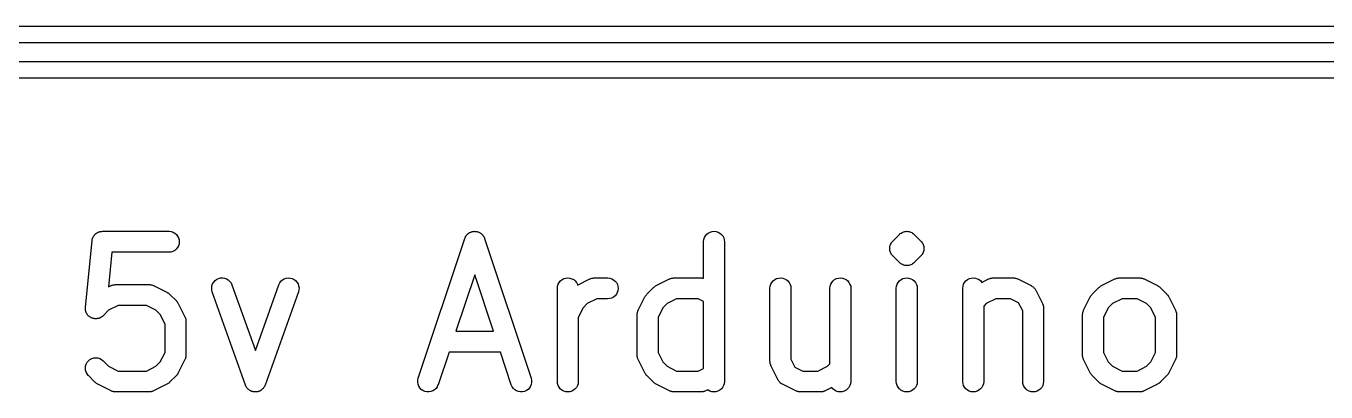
# Model space of a CAD drawing. Extents: x 42 to 158, y -102 to -39.
# Drawn here: x 113.52 to 122.83, y -80.54 to -77.92 of the extents above; entities that cross this region are included whole.
import ezdxf

# ---------------------------------------------------------------- set-up
doc = ezdxf.new("R2010")
doc.units = 0
doc.header["$MEASUREMENT"] = 0
doc.layers.add('BLACK', color=7, linetype='CONTINUOUS')

msp = doc.modelspace()

# ---------------------------------------------------------------- linework, layer by layer
at = {"layer": 'BLACK', "linetype": 'CONTINUOUS'}
for p, q in [((74.228, -77.918), (139.132, -77.918)), ((139.189, -78.038), (74.1709, -78.038)), ((97.0309, -78.172), (139.443, -78.172)), ((139.386, -78.292), (97.088, -78.292)), ((114.003, -79.4298), (114.005, -79.4261)), ((114.005, -79.4261), (114.007, -79.4234)), ((114.007, -79.4234), (114.008, -79.4204)), ((114.008, -79.4204), (114.011, -79.4174)), ((114.011, -79.4174), (114.013, -79.4141)), ((114.013, -79.4141), (114.015, -79.4117)), ((114.015, -79.4117), (114.017, -79.4092)), ((114.017, -79.4092), (114.021, -79.4066)), ((114.021, -79.4066), (114.023, -79.4038)), ((114.023, -79.4038), (114.026, -79.402)), ((114.026, -79.402), (114.029, -79.3999)), ((114.029, -79.3999), (114.032, -79.398)), ((114.032, -79.398), (114.036, -79.3958)), ((114.036, -79.3958), (114.039, -79.3946)), ((114.039, -79.3946), (114.042, -79.393)), ((114.042, -79.393), (114.046, -79.3919)), ((114.046, -79.3919), (114.049, -79.3904)), ((114.049, -79.3904), (114.053, -79.3898)), ((114.053, -79.3898), (114.056, -79.3888)), ((114.056, -79.3888), (114.06, -79.3884)), ((114.06, -79.3884), (114.064, -79.3877)), ((114.064, -79.3877), (114.067, -79.3877)), ((114.067, -79.3877), (114.07, -79.3874)), ((114.07, -79.3874), (114.546, -79.3874)), ((114.546, -79.3874), (114.548, -79.3874)), ((114.548, -79.3874), (114.562, -79.389)), ((114.562, -79.389), (114.576, -79.3934)), ((114.576, -79.3934), (114.589, -79.4005)), ((114.589, -79.4005), (114.6, -79.4099)), ((114.6, -79.4099), (114.609, -79.4213)), ((114.609, -79.4213), (114.616, -79.4343)), ((116.668, -79.433), (116.67, -79.4281)), ((116.67, -79.4281), (116.671, -79.4263)), ((116.671, -79.4263), (116.672, -79.4244)), ((116.672, -79.4244), (116.675, -79.4202)), ((116.675, -79.4202), (116.678, -79.4158)), ((116.678, -79.4158), (116.68, -79.4143)), ((116.68, -79.4143), (116.681, -79.4126)), ((116.681, -79.4126), (116.685, -79.409)), ((116.685, -79.409), (116.688, -79.4053)), ((116.688, -79.4053), (116.69, -79.4041)), ((116.69, -79.4041), (116.692, -79.4026)), ((116.692, -79.4026), (116.696, -79.3999)), ((116.696, -79.3999), (116.7, -79.3969)), ((116.7, -79.3969), (116.702, -79.3961)), ((116.702, -79.3961), (116.704, -79.395)), ((116.704, -79.395), (116.709, -79.3931)), ((116.709, -79.3931), (116.714, -79.3911)), ((116.714, -79.3911), (116.716, -79.3906)), ((116.716, -79.3906), (116.718, -79.3899)), ((116.718, -79.3899), (116.723, -79.389)), ((116.723, -79.389), (116.728, -79.3879)), ((116.728, -79.3879), (116.73, -79.3879)), ((116.73, -79.3879), (116.732, -79.3875)), ((116.732, -79.3875), (116.737, -79.3877)), ((116.737, -79.3877), (116.743, -79.3876)), ((116.743, -79.3876), (116.745, -79.388)), ((116.745, -79.388), (116.747, -79.388)), ((116.747, -79.388), (116.752, -79.3892)), ((116.752, -79.3892), (116.757, -79.3901)), ((116.757, -79.3901), (116.759, -79.3909)), ((116.759, -79.3909), (116.761, -79.3914)), ((116.761, -79.3914), (116.766, -79.3935)), ((116.766, -79.3935), (116.771, -79.3954)), ((116.771, -79.3954), (116.773, -79.3966)), ((116.773, -79.3966), (116.774, -79.3975)), ((116.774, -79.3975), (116.779, -79.4005)), ((116.779, -79.4005), (116.783, -79.4033)), ((116.783, -79.4033), (116.785, -79.4047)), ((116.785, -79.4047), (116.786, -79.406)), ((116.786, -79.406), (116.79, -79.4098)), ((116.79, -79.4098), (116.794, -79.4133)), ((116.794, -79.4133), (116.795, -79.4151)), ((116.795, -79.4151), (116.796, -79.4167)), ((116.796, -79.4167), (116.799, -79.421)), ((116.799, -79.421), (116.802, -79.4253)), ((116.802, -79.4253), (116.803, -79.4273)), ((116.803, -79.4273), (116.804, -79.4291)), ((118.382, -79.4328), (118.389, -79.42)), ((118.389, -79.42), (118.399, -79.4088)), ((118.399, -79.4088), (118.41, -79.3996)), ((118.41, -79.3996), (118.423, -79.3928)), ((118.423, -79.3928), (118.437, -79.3887)), ((118.437, -79.3887), (118.452, -79.3874)), ((118.452, -79.3874), (118.466, -79.3889)), ((118.466, -79.3889), (118.48, -79.3932)), ((118.48, -79.3932), (118.493, -79.4002)), ((118.493, -79.4002), (118.504, -79.4095)), ((118.504, -79.4095), (118.514, -79.4209)), ((118.514, -79.4209), (118.521, -79.4338)), ((119.732, -79.457), (119.779, -79.4093)), ((119.779, -79.4093), (119.78, -79.409)), ((119.78, -79.4086), (119.785, -79.4042)), ((119.78, -79.4088), (119.78, -79.4086)), ((119.78, -79.409), (119.78, -79.4088)), ((119.78, -79.4088), (119.78, -79.4088)), ((119.78, -79.4088), (119.78, -79.4088)), ((119.78, -79.409), (119.78, -79.409)), ((119.78, -79.409), (119.78, -79.409)), ((119.785, -79.4042), (119.791, -79.3998)), ((119.791, -79.3995), (119.798, -79.3963)), ((119.791, -79.3996), (119.791, -79.3995)), ((119.791, -79.3997), (119.791, -79.3996)), ((119.791, -79.3996), (119.791, -79.3996)), ((119.791, -79.3998), (119.791, -79.3997)), ((119.798, -79.3963), (119.804, -79.3929)), ((119.804, -79.3927), (119.811, -79.3908)), ((119.804, -79.3928), (119.804, -79.3927)), ((119.804, -79.3929), (119.804, -79.3928)), ((119.804, -79.3928), (119.804, -79.3928)), ((119.804, -79.3929), (119.804, -79.3929)), ((119.811, -79.3908), (119.818, -79.3888)), ((119.818, -79.3887), (119.825, -79.388)), ((119.818, -79.3888), (119.818, -79.3887)), ((119.818, -79.3887), (119.818, -79.3887)), ((119.818, -79.3887), (119.818, -79.3887)), ((119.818, -79.3887), (119.818, -79.3887)), ((119.825, -79.388), (119.832, -79.3874)), ((119.832, -79.3874), (119.833, -79.3874)), ((119.833, -79.3874), (119.833, -79.3874)), ((119.833, -79.3874), (119.833, -79.3874)), ((119.833, -79.3874), (119.833, -79.3874)), ((119.833, -79.3874), (119.84, -79.3881)), ((119.84, -79.3881), (119.847, -79.3889)), ((119.847, -79.3889), (119.847, -79.3889)), ((119.847, -79.3889), (119.847, -79.3889)), ((119.847, -79.3889), (119.847, -79.389)), ((119.847, -79.389), (119.848, -79.389)), ((119.848, -79.389), (119.854, -79.3911)), ((119.854, -79.3911), (119.861, -79.3931)), ((119.861, -79.3931), (119.861, -79.3932)), ((119.861, -79.3932), (119.861, -79.3932)), ((119.861, -79.3932), (119.861, -79.3933)), ((119.861, -79.3933), (119.861, -79.3933)), ((119.861, -79.3933), (119.868, -79.3967)), ((119.868, -79.3967), (119.874, -79.4001)), ((119.874, -79.4001), (119.874, -79.4001)), ((119.874, -79.4001), (119.874, -79.4002)), ((119.874, -79.4002), (119.874, -79.4003)), ((119.874, -79.4003), (119.874, -79.4003)), ((119.874, -79.4003), (119.88, -79.4049)), ((119.88, -79.4049), (119.885, -79.4093)), ((119.885, -79.4093), (119.933, -79.457)), ((113.948, -79.9311), (113.996, -79.4549)), ((113.996, -79.4506), (113.997, -79.4473)), ((113.996, -79.4539), (113.996, -79.4506)), ((113.996, -79.4549), (113.996, -79.4539)), ((113.997, -79.4473), (113.998, -79.4435)), ((113.998, -79.4435), (113.999, -79.4396)), ((113.999, -79.4396), (114, -79.4365)), ((114, -79.4365), (114.001, -79.4333)), ((114.001, -79.4333), (114.003, -79.4298)), ((114.599, -79.5156), (114.588, -79.5248)), ((114.609, -79.5043), (114.599, -79.5156)), ((114.616, -79.4914), (114.609, -79.5043)), ((114.616, -79.4343), (114.62, -79.4483)), ((114.62, -79.4775), (114.616, -79.4914)), ((114.62, -79.4483), (114.621, -79.4629)), ((114.621, -79.4629), (114.62, -79.4775)), ((116.332, -80.4387), (116.666, -79.4387)), ((116.666, -79.4377), (116.668, -79.433)), ((116.666, -79.4387), (116.666, -79.4377)), ((116.804, -79.4291), (116.806, -79.4339)), ((116.806, -79.4339), (116.808, -79.4387)), ((116.808, -79.4387), (117.141, -80.4387)), ((118.376, -79.4613), (118.378, -79.4468)), ((118.376, -79.4624), (118.376, -79.4613)), ((118.376, -79.7235), (118.376, -79.4624)), ((118.378, -79.4468), (118.382, -79.4328)), ((118.521, -79.4338), (118.525, -79.4478)), ((118.525, -79.4478), (118.526, -79.4624)), ((118.526, -79.4624), (118.526, -80.4624)), ((119.71, -79.5022), (119.711, -79.4952)), ((119.71, -79.5092), (119.71, -79.5022)), ((119.71, -79.5095), (119.71, -79.5092)), ((119.71, -79.5097), (119.71, -79.5095)), ((119.71, -79.5167), (119.71, -79.5097)), ((119.711, -79.5238), (119.71, -79.5167)), ((119.711, -79.4947), (119.713, -79.4879)), ((119.711, -79.4949), (119.711, -79.4947)), ((119.711, -79.4952), (119.711, -79.4949)), ((119.713, -79.4879), (119.715, -79.4812)), ((119.715, -79.4809), (119.716, -79.4807)), ((119.715, -79.4812), (119.715, -79.4809)), ((119.716, -79.4807), (119.719, -79.4745)), ((119.719, -79.4745), (119.722, -79.4683)), ((119.722, -79.4681), (119.723, -79.4678)), ((119.722, -79.4683), (119.722, -79.4681)), ((119.723, -79.4678), (119.727, -79.4624)), ((119.727, -79.4624), (119.732, -79.457)), ((119.933, -79.457), (119.933, -79.4573)), ((119.933, -79.4573), (119.933, -79.4573)), ((119.933, -79.4573), (119.933, -79.4573)), ((119.933, -79.4573), (119.934, -79.4577)), ((119.934, -79.4577), (119.938, -79.4633)), ((119.938, -79.4633), (119.942, -79.4687)), ((119.942, -79.4687), (119.943, -79.4689)), ((119.943, -79.4689), (119.943, -79.4692)), ((119.943, -79.4692), (119.946, -79.4755)), ((119.946, -79.4755), (119.949, -79.4817)), ((119.949, -79.4817), (119.949, -79.4819)), ((119.949, -79.4819), (119.949, -79.4821)), ((119.949, -79.4821), (119.951, -79.489)), ((119.951, -79.489), (119.953, -79.4957)), ((119.953, -79.4957), (119.953, -79.4959)), ((119.953, -79.4959), (119.954, -79.4962)), ((119.954, -79.5177), (119.953, -79.5248)), ((119.954, -79.4962), (119.954, -79.5032)), ((119.954, -79.5032), (119.955, -79.5103)), ((119.955, -79.5108), (119.954, -79.5177)), ((119.955, -79.5103), (119.955, -79.5105)), ((119.955, -79.5105), (119.955, -79.5108)), ((114.138, -79.5374), (114.113, -79.7856)), ((114.546, -79.5374), (114.138, -79.5374)), ((114.561, -79.536), (114.546, -79.5374)), ((114.575, -79.5317), (114.561, -79.536)), ((114.588, -79.5248), (114.575, -79.5317)), ((119.711, -79.5241), (119.711, -79.5238)), ((119.711, -79.5243), (119.711, -79.5241)), ((119.713, -79.531), (119.711, -79.5243)), ((119.715, -79.5379), (119.713, -79.531)), ((119.715, -79.5381), (119.715, -79.5379)), ((119.715, -79.5383), (119.715, -79.5381)), ((119.718, -79.5446), (119.715, -79.5383)), ((119.722, -79.5508), (119.718, -79.5446)), ((119.722, -79.5511), (119.722, -79.5508)), ((119.722, -79.5513), (119.722, -79.5511)), ((119.726, -79.5568), (119.722, -79.5513)), ((119.731, -79.5623), (119.726, -79.5568)), ((119.731, -79.5626), (119.731, -79.5623)), ((119.731, -79.5627), (119.731, -79.5626)), ((119.732, -79.563), (119.731, -79.5627)), ((119.731, -79.5627), (119.731, -79.5627)), ((119.779, -79.6107), (119.732, -79.563)), ((119.785, -79.6151), (119.779, -79.6107)), ((119.79, -79.6197), (119.785, -79.6151)), ((119.884, -79.6114), (119.879, -79.6158)), ((119.885, -79.6112), (119.884, -79.6114)), ((119.933, -79.563), (119.885, -79.6107)), ((119.885, -79.6107), (119.885, -79.611)), ((119.885, -79.611), (119.885, -79.611)), ((119.885, -79.611), (119.885, -79.611)), ((119.885, -79.611), (119.885, -79.6112)), ((119.885, -79.6112), (119.885, -79.6112)), ((119.885, -79.6112), (119.885, -79.6112)), ((119.937, -79.5576), (119.933, -79.563)), ((119.942, -79.5522), (119.937, -79.5576)), ((119.945, -79.5455), (119.942, -79.5517)), ((119.942, -79.5517), (119.942, -79.5519)), ((119.942, -79.5519), (119.942, -79.5522)), ((119.949, -79.5393), (119.945, -79.5455)), ((119.951, -79.532), (119.949, -79.5388)), ((119.949, -79.5388), (119.949, -79.5391)), ((119.949, -79.5391), (119.949, -79.5393)), ((119.953, -79.5253), (119.951, -79.532)), ((119.953, -79.5248), (119.953, -79.5251)), ((119.953, -79.5251), (119.953, -79.5253)), ((116.737, -79.6996), (116.603, -80.1017)), ((116.871, -80.1017), (116.737, -79.6996)), ((119.79, -79.6198), (119.79, -79.6197)), ((119.79, -79.6197), (119.79, -79.6197)), ((119.79, -79.6199), (119.79, -79.6198)), ((119.797, -79.6232), (119.79, -79.6199)), ((119.79, -79.6199), (119.79, -79.6199)), ((119.803, -79.6267), (119.797, -79.6232)), ((119.803, -79.6268), (119.803, -79.6267)), ((119.803, -79.6267), (119.803, -79.6267)), ((119.803, -79.6269), (119.803, -79.6268)), ((119.803, -79.6268), (119.803, -79.6268)), ((119.81, -79.6289), (119.803, -79.6269)), ((119.817, -79.631), (119.81, -79.6289)), ((119.817, -79.6311), (119.817, -79.631)), ((119.817, -79.631), (119.817, -79.631)), ((119.824, -79.6319), (119.817, -79.6311)), ((119.817, -79.6311), (119.817, -79.6311)), ((119.817, -79.6311), (119.817, -79.6311)), ((119.831, -79.6326), (119.824, -79.6319)), ((119.832, -79.6326), (119.831, -79.6326)), ((119.839, -79.632), (119.832, -79.6326)), ((119.832, -79.6326), (119.832, -79.6326)), ((119.832, -79.6326), (119.832, -79.6326)), ((119.832, -79.6326), (119.832, -79.6326)), ((119.846, -79.6313), (119.839, -79.632)), ((119.847, -79.6312), (119.846, -79.6313)), ((119.846, -79.6313), (119.846, -79.6313)), ((119.846, -79.6313), (119.846, -79.6313)), ((119.846, -79.6313), (119.846, -79.6313)), ((119.853, -79.6293), (119.847, -79.6312)), ((119.86, -79.6273), (119.853, -79.6293)), ((119.861, -79.6271), (119.86, -79.6271)), ((119.86, -79.6271), (119.86, -79.6272)), ((119.86, -79.6272), (119.86, -79.6272)), ((119.86, -79.6272), (119.86, -79.6273)), ((119.867, -79.6238), (119.861, -79.6271)), ((119.873, -79.6205), (119.867, -79.6238)), ((119.879, -79.6158), (119.873, -79.6202)), ((119.873, -79.6202), (119.873, -79.6203)), ((119.873, -79.6203), (119.873, -79.6204)), ((119.873, -79.6204), (119.873, -79.6204)), ((119.873, -79.6204), (119.873, -79.6205)), ((114.113, -79.7856), (114.132, -79.7763)), ((114.132, -79.7763), (114.133, -79.7758)), ((114.133, -79.7758), (114.135, -79.775)), ((114.135, -79.775), (114.137, -79.774)), ((114.137, -79.774), (114.142, -79.7725)), ((114.142, -79.7725), (114.147, -79.7707)), ((114.147, -79.7707), (114.149, -79.7704)), ((114.149, -79.7704), (114.151, -79.7698)), ((114.151, -79.7698), (114.156, -79.7693)), ((114.156, -79.7693), (114.161, -79.7685)), ((114.161, -79.7685), (114.163, -79.7685)), ((114.163, -79.7685), (114.166, -79.7683)), ((114.166, -79.7683), (114.404, -79.7683)), ((114.404, -79.7683), (114.405, -79.7683)), ((114.405, -79.7683), (114.407, -79.7686)), ((114.407, -79.7686), (114.409, -79.7685)), ((114.409, -79.7685), (114.414, -79.7694)), ((114.414, -79.7694), (114.419, -79.77)), ((114.419, -79.77), (114.421, -79.7706)), ((114.421, -79.7706), (114.423, -79.771)), ((114.423, -79.771), (114.428, -79.7728)), ((114.428, -79.7728), (114.433, -79.7744)), ((114.433, -79.7744), (114.435, -79.7755)), ((114.435, -79.7755), (114.437, -79.7763)), ((114.437, -79.7763), (114.532, -79.8239)), ((114.853, -79.7911), (114.855, -79.7766)), ((114.853, -79.8057), (114.853, -79.7911)), ((114.855, -79.7766), (114.86, -79.7629)), ((114.86, -79.7629), (114.868, -79.7504)), ((114.868, -79.7504), (114.878, -79.7397)), ((114.878, -79.7397), (114.889, -79.7311)), ((114.889, -79.7311), (114.903, -79.7249)), ((114.903, -79.7249), (114.917, -79.7215)), ((114.917, -79.7215), (114.932, -79.7208)), ((114.932, -79.7208), (114.946, -79.7231)), ((114.946, -79.7231), (114.96, -79.728)), ((114.96, -79.728), (114.972, -79.7356)), ((114.972, -79.7356), (114.983, -79.7455)), ((114.983, -79.7455), (114.992, -79.7572)), ((114.992, -79.7572), (114.998, -79.7705)), ((114.998, -79.7705), (115.166, -80.2394)), ((115.166, -80.2394), (115.333, -79.7705)), ((115.333, -79.7695), (115.34, -79.7564)), ((115.333, -79.7705), (115.333, -79.7695)), ((115.34, -79.7564), (115.349, -79.7447)), ((115.349, -79.7447), (115.36, -79.735)), ((115.36, -79.735), (115.372, -79.7276)), ((115.372, -79.7276), (115.386, -79.7228)), ((115.386, -79.7228), (115.401, -79.7208)), ((115.401, -79.7208), (115.415, -79.7216)), ((115.415, -79.7216), (115.429, -79.7253)), ((115.429, -79.7253), (115.443, -79.7316)), ((115.443, -79.7316), (115.454, -79.7404)), ((115.454, -79.7404), (115.464, -79.7513)), ((115.464, -79.7513), (115.472, -79.7638)), ((115.472, -79.7638), (115.476, -79.7776)), ((115.476, -79.7776), (115.479, -79.7921)), ((115.479, -79.7921), (115.478, -79.8067)), ((117.329, -79.7947), (117.33, -79.7801)), ((117.329, -79.7957), (117.329, -79.7947)), ((117.329, -80.4624), (117.329, -79.7957)), ((117.33, -79.7801), (117.335, -79.7662)), ((117.335, -79.7662), (117.342, -79.7533)), ((117.342, -79.7533), (117.351, -79.7421)), ((117.351, -79.7421), (117.363, -79.733)), ((117.363, -79.733), (117.376, -79.7262)), ((117.376, -79.7262), (117.39, -79.722)), ((117.39, -79.722), (117.404, -79.7207)), ((117.404, -79.7207), (117.419, -79.7222)), ((117.419, -79.7222), (117.433, -79.7266)), ((117.433, -79.7266), (117.446, -79.7335)), ((117.446, -79.7335), (117.457, -79.7429)), ((117.457, -79.7429), (117.466, -79.7542)), ((117.466, -79.7542), (117.473, -79.7671)), ((117.473, -79.7671), (117.474, -79.7717)), ((117.474, -79.7717), (117.561, -79.7286)), ((117.561, -79.7282), (117.564, -79.7274)), ((117.561, -79.7286), (117.561, -79.7282)), ((117.564, -79.7274), (117.566, -79.7264)), ((117.566, -79.7264), (117.57, -79.7249)), ((117.57, -79.7249), (117.575, -79.7231)), ((117.575, -79.7231), (117.577, -79.7228)), ((117.577, -79.7228), (117.58, -79.7221)), ((117.58, -79.7221), (117.585, -79.7216)), ((117.585, -79.7216), (117.59, -79.7208)), ((117.59, -79.7208), (117.592, -79.7209)), ((117.592, -79.7209), (117.594, -79.7207)), ((117.594, -79.7207), (117.689, -79.7207)), ((117.689, -79.7207), (117.69, -79.7207)), ((117.69, -79.7207), (117.705, -79.7224)), ((117.705, -79.7224), (117.719, -79.7268)), ((117.719, -79.7268), (117.732, -79.7338)), ((117.732, -79.7338), (117.743, -79.7432)), ((117.743, -79.7432), (117.752, -79.7546)), ((117.752, -79.7546), (117.759, -79.7676)), ((117.759, -79.7676), (117.763, -79.7817)), ((117.763, -79.7817), (117.764, -79.7962)), ((117.764, -79.7962), (117.763, -79.8108)), ((117.97, -79.8379), (118.017, -79.7903)), ((118.017, -79.7903), (118.018, -79.7896)), ((118.018, -79.7896), (118.021, -79.7869)), ((118.021, -79.7869), (118.024, -79.784)), ((118.024, -79.784), (118.027, -79.7824)), ((118.027, -79.7824), (118.029, -79.7804)), ((118.029, -79.7804), (118.033, -79.7785)), ((118.033, -79.7785), (118.037, -79.7763)), ((118.037, -79.7763), (118.132, -79.7286)), ((118.132, -79.7286), (118.133, -79.7282)), ((118.133, -79.7282), (118.135, -79.7274)), ((118.135, -79.7274), (118.137, -79.7264)), ((118.137, -79.7264), (118.142, -79.7249)), ((118.142, -79.7249), (118.147, -79.7231)), ((118.147, -79.7231), (118.149, -79.7228)), ((118.149, -79.7228), (118.151, -79.7221)), ((118.151, -79.7221), (118.156, -79.7216)), ((118.156, -79.7216), (118.161, -79.7208)), ((118.161, -79.7208), (118.163, -79.7209)), ((118.163, -79.7209), (118.166, -79.7207)), ((118.166, -79.7207), (118.356, -79.7207)), ((118.356, -79.7207), (118.357, -79.7207)), ((118.357, -79.7207), (118.359, -79.721)), ((118.359, -79.721), (118.361, -79.7209)), ((118.361, -79.7209), (118.367, -79.7218)), ((118.367, -79.7218), (118.372, -79.7224)), ((118.372, -79.7224), (118.374, -79.723)), ((118.374, -79.723), (118.376, -79.7234)), ((118.376, -79.7234), (118.376, -79.7235)), ((118.852, -79.7947), (118.854, -79.7801)), ((118.852, -79.7957), (118.852, -79.7947)), ((118.852, -80.3195), (118.852, -79.7957)), ((118.854, -79.7801), (118.858, -79.7662)), ((118.858, -79.7662), (118.866, -79.7533)), ((118.866, -79.7533), (118.875, -79.7421)), ((118.875, -79.7421), (118.886, -79.733)), ((118.886, -79.733), (118.899, -79.7262)), ((118.899, -79.7262), (118.913, -79.722)), ((118.913, -79.722), (118.928, -79.7207)), ((118.928, -79.7207), (118.943, -79.7222)), ((118.943, -79.7222), (118.956, -79.7266)), ((118.956, -79.7266), (118.969, -79.7335)), ((118.969, -79.7335), (118.981, -79.7429)), ((118.981, -79.7429), (118.99, -79.7542)), ((118.99, -79.7542), (118.997, -79.7671)), ((118.997, -79.7671), (119.001, -79.7811)), ((119.001, -79.7811), (119.002, -79.7957)), ((119.002, -79.7957), (119.002, -80.3018)), ((119.281, -79.7947), (119.283, -79.7801)), ((119.281, -79.7957), (119.281, -79.7947)), ((119.281, -80.3361), (119.281, -79.7957)), ((119.283, -79.7801), (119.287, -79.7662)), ((119.287, -79.7662), (119.294, -79.7533)), ((119.294, -79.7533), (119.304, -79.7421)), ((119.304, -79.7421), (119.315, -79.733)), ((119.315, -79.733), (119.328, -79.7262)), ((119.328, -79.7262), (119.342, -79.722)), ((119.342, -79.722), (119.357, -79.7207)), ((119.357, -79.7207), (119.371, -79.7222)), ((119.371, -79.7222), (119.385, -79.7266)), ((119.385, -79.7266), (119.398, -79.7335)), ((119.398, -79.7335), (119.409, -79.7429)), ((119.409, -79.7429), (119.418, -79.7542)), ((119.418, -79.7542), (119.425, -79.7671)), ((119.425, -79.7671), (119.43, -79.7811)), ((119.43, -79.7811), (119.431, -79.7957)), ((119.431, -79.7957), (119.431, -80.4624)), ((119.757, -79.7947), (119.759, -79.7801)), ((119.757, -79.7957), (119.757, -79.7947)), ((119.757, -80.4624), (119.757, -79.7957)), ((119.759, -79.7801), (119.763, -79.7662)), ((119.763, -79.7662), (119.77, -79.7533)), ((119.77, -79.7533), (119.78, -79.7421)), ((119.78, -79.7421), (119.791, -79.733)), ((119.791, -79.733), (119.804, -79.7262)), ((119.804, -79.7262), (119.818, -79.722)), ((119.818, -79.722), (119.833, -79.7207)), ((119.833, -79.7207), (119.847, -79.7222)), ((119.847, -79.7222), (119.861, -79.7266)), ((119.861, -79.7266), (119.874, -79.7335)), ((119.874, -79.7335), (119.885, -79.7429)), ((119.885, -79.7429), (119.895, -79.7542)), ((119.895, -79.7542), (119.902, -79.7671)), ((119.902, -79.7671), (119.906, -79.7811)), ((119.906, -79.7811), (119.907, -79.7957)), ((119.907, -79.7957), (119.907, -80.4624)), ((120.233, -79.7947), (120.235, -79.7801)), ((120.233, -79.7957), (120.233, -79.7947)), ((120.233, -80.4624), (120.233, -79.7957)), ((120.235, -79.7801), (120.239, -79.7662)), ((120.239, -79.7662), (120.246, -79.7533)), ((120.246, -79.7533), (120.256, -79.7421)), ((120.256, -79.7421), (120.267, -79.733)), ((120.267, -79.733), (120.28, -79.7262)), ((120.28, -79.7262), (120.294, -79.722)), ((120.294, -79.722), (120.309, -79.7207)), ((120.309, -79.7207), (120.323, -79.7222)), ((120.323, -79.7222), (120.337, -79.7266)), ((120.337, -79.7266), (120.35, -79.7335)), ((120.35, -79.7335), (120.362, -79.7429)), ((120.362, -79.7429), (120.37, -79.7527)), ((120.37, -79.7527), (120.418, -79.7286)), ((120.418, -79.7286), (120.419, -79.7282)), ((120.419, -79.7282), (120.421, -79.7274)), ((120.421, -79.7274), (120.423, -79.7264)), ((120.423, -79.7264), (120.428, -79.7249)), ((120.428, -79.7249), (120.432, -79.7231)), ((120.432, -79.7231), (120.435, -79.7228)), ((120.435, -79.7228), (120.437, -79.7221)), ((120.437, -79.7221), (120.442, -79.7216)), ((120.442, -79.7216), (120.447, -79.7208)), ((120.447, -79.7208), (120.449, -79.7209)), ((120.449, -79.7209), (120.451, -79.7207)), ((120.451, -79.7207), (120.594, -79.7207)), ((120.594, -79.7207), (120.595, -79.7207)), ((120.595, -79.7207), (120.597, -79.721)), ((120.597, -79.721), (120.6, -79.7209)), ((120.6, -79.7209), (120.605, -79.7218)), ((120.605, -79.7218), (120.61, -79.7224)), ((120.61, -79.7224), (120.612, -79.723)), ((120.612, -79.723), (120.614, -79.7234)), ((120.614, -79.7234), (120.619, -79.7252)), ((120.619, -79.7252), (120.624, -79.7268)), ((120.624, -79.7268), (120.626, -79.7278)), ((120.626, -79.7278), (120.628, -79.7286)), ((120.628, -79.7286), (120.723, -79.7763)), ((120.723, -79.7763), (120.724, -79.7767)), ((120.724, -79.7767), (120.725, -79.7776)), ((120.725, -79.7776), (120.727, -79.7783)), ((120.727, -79.7783), (120.731, -79.7816)), ((120.731, -79.7816), (120.736, -79.7847)), ((120.736, -79.7847), (120.737, -79.7858)), ((120.737, -79.7858), (120.739, -79.7868)), ((120.739, -79.7868), (120.742, -79.7909)), ((120.742, -79.7909), (120.747, -79.7949)), ((120.747, -79.7949), (120.748, -79.7962)), ((120.748, -79.7962), (120.749, -79.7974)), ((120.749, -79.7974), (120.752, -79.8022)), ((121.16, -79.8379), (121.208, -79.7903)), ((121.208, -79.7896), (121.212, -79.7869)), ((121.208, -79.7903), (121.208, -79.7896)), ((121.212, -79.7869), (121.215, -79.784)), ((121.215, -79.784), (121.217, -79.7824)), ((121.217, -79.7824), (121.22, -79.7804)), ((121.22, -79.7804), (121.224, -79.7785)), ((121.224, -79.7785), (121.227, -79.7763)), ((121.227, -79.7763), (121.322, -79.7286)), ((121.322, -79.7286), (121.323, -79.7282)), ((121.323, -79.7282), (121.325, -79.7274)), ((121.325, -79.7274), (121.327, -79.7264)), ((121.327, -79.7264), (121.332, -79.7249)), ((121.332, -79.7249), (121.337, -79.7231)), ((121.337, -79.7231), (121.339, -79.7228)), ((121.339, -79.7228), (121.341, -79.7221)), ((121.341, -79.7221), (121.347, -79.7216)), ((121.347, -79.7216), (121.352, -79.7208)), ((121.352, -79.7208), (121.354, -79.7209)), ((121.354, -79.7209), (121.356, -79.7207)), ((121.356, -79.7207), (121.499, -79.7207)), ((121.499, -79.7207), (121.5, -79.7207)), ((121.5, -79.7207), (121.502, -79.721)), ((121.502, -79.721), (121.504, -79.7209)), ((121.504, -79.7209), (121.509, -79.7218)), ((121.509, -79.7218), (121.514, -79.7224)), ((121.514, -79.7224), (121.517, -79.723)), ((121.517, -79.723), (121.519, -79.7234)), ((121.519, -79.7234), (121.524, -79.7252)), ((121.524, -79.7252), (121.528, -79.7268)), ((121.528, -79.7268), (121.53, -79.7278)), ((121.53, -79.7278), (121.532, -79.7286)), ((121.532, -79.7286), (121.628, -79.7763)), ((121.628, -79.7763), (121.629, -79.7767)), ((121.629, -79.7767), (121.632, -79.779)), ((121.632, -79.779), (121.636, -79.781)), ((121.636, -79.781), (121.638, -79.783)), ((121.638, -79.783), (121.641, -79.7847)), ((121.641, -79.7847), (121.644, -79.7876)), ((121.644, -79.7876), (121.647, -79.7903)), ((121.647, -79.7903), (121.695, -79.8379)), ((114.532, -79.8239), (114.533, -79.8243)), ((114.533, -79.8243), (114.537, -79.8266)), ((114.537, -79.8266), (114.541, -79.8286)), ((114.541, -79.8286), (114.543, -79.8306)), ((114.543, -79.8306), (114.546, -79.8323)), ((114.546, -79.8323), (114.549, -79.8352)), ((114.549, -79.8352), (114.552, -79.8379)), ((114.552, -79.8379), (114.6, -79.8855)), ((114.6, -79.8855), (114.6, -79.8863)), ((114.6, -79.8863), (114.603, -79.8896)), ((114.603, -79.8896), (114.606, -79.8926)), ((114.606, -79.8926), (114.607, -79.8953)), ((114.856, -79.82), (114.853, -79.8057)), ((114.857, -79.8209), (114.856, -79.82)), ((115.095, -80.4876), (114.857, -79.8209)), ((115.474, -79.8209), (115.236, -80.4876)), ((115.478, -79.8067), (115.474, -79.8209)), ((117.612, -79.8707), (117.543, -79.905)), ((117.689, -79.8707), (117.612, -79.8707)), ((117.704, -79.8693), (117.689, -79.8707)), ((117.718, -79.8651), (117.704, -79.8693)), ((117.731, -79.8582), (117.718, -79.8651)), ((117.742, -79.8489), (117.731, -79.8582)), ((117.752, -79.8377), (117.742, -79.8489)), ((117.758, -79.8248), (117.752, -79.8377)), ((117.763, -79.8108), (117.758, -79.8248)), ((117.908, -79.9526), (117.956, -79.8574)), ((117.956, -79.8565), (117.958, -79.8529)), ((117.956, -79.8574), (117.956, -79.8565)), ((117.958, -79.8529), (117.96, -79.8492)), ((117.96, -79.8492), (117.962, -79.8468)), ((117.962, -79.8468), (117.964, -79.8442)), ((117.964, -79.8442), (117.967, -79.8412)), ((117.967, -79.8412), (117.97, -79.8379)), ((118.183, -79.8707), (118.115, -79.905)), ((118.338, -79.8707), (118.183, -79.8707)), ((118.376, -79.8897), (118.338, -79.8707)), ((118.376, -80.3684), (118.376, -79.8897)), ((120.469, -79.8707), (120.4, -79.905)), ((120.576, -79.8707), (120.469, -79.8707)), ((120.633, -79.8992), (120.576, -79.8707)), ((120.752, -79.8022), (120.755, -79.8069)), ((120.755, -79.8069), (120.756, -79.8084)), ((120.756, -79.8084), (120.756, -79.8098)), ((120.756, -79.8098), (120.804, -79.905)), ((121.098, -79.9526), (121.146, -79.8574)), ((121.146, -79.8574), (121.147, -79.8565)), ((121.147, -79.8565), (121.149, -79.8529)), ((121.149, -79.8529), (121.151, -79.8492)), ((121.151, -79.8492), (121.153, -79.8468)), ((121.153, -79.8468), (121.154, -79.8442)), ((121.154, -79.8442), (121.157, -79.8412)), ((121.157, -79.8412), (121.16, -79.8379)), ((121.374, -79.8707), (121.305, -79.905)), ((121.481, -79.8707), (121.374, -79.8707)), ((121.55, -79.905), (121.481, -79.8707)), ((121.695, -79.8379), (121.695, -79.8387)), ((121.695, -79.8387), (121.698, -79.842)), ((121.698, -79.842), (121.701, -79.845)), ((121.701, -79.845), (121.703, -79.8477)), ((121.703, -79.8477), (121.705, -79.8501)), ((121.705, -79.8501), (121.707, -79.8538)), ((121.707, -79.8538), (121.709, -79.8574)), ((121.709, -79.8574), (121.756, -79.9526)), ((113.948, -79.9347), (113.948, -79.9311)), ((113.948, -79.9383), (113.948, -79.9347)), ((113.948, -79.942), (113.948, -79.9383)), ((113.948, -79.9457), (113.948, -79.942)), ((113.949, -79.9493), (113.948, -79.9457)), ((113.949, -79.9529), (113.949, -79.9493)), ((113.95, -79.9565), (113.949, -79.9529)), ((113.951, -79.9601), (113.95, -79.9565)), ((113.952, -79.9634), (113.951, -79.9601)), ((113.953, -79.9669), (113.952, -79.9634)), ((113.955, -79.9702), (113.953, -79.9669)), ((113.956, -79.9737), (113.955, -79.9702)), ((113.958, -79.9767), (113.956, -79.9737)), ((113.96, -79.9799), (113.958, -79.9767)), ((113.962, -79.9828), (113.96, -79.9799)), ((113.964, -79.9859), (113.962, -79.9828)), ((113.967, -79.9884), (113.964, -79.9859)), ((114.115, -79.9526), (114.076, -79.9916)), ((114.183, -79.9183), (114.115, -79.9526)), ((114.386, -79.9183), (114.183, -79.9183)), ((114.454, -79.9526), (114.386, -79.9183)), ((114.485, -79.983), (114.454, -79.9526)), ((114.519, -80.0515), (114.485, -79.983)), ((114.607, -79.8953), (114.609, -79.8977)), ((114.609, -79.8977), (114.611, -79.9015)), ((114.611, -79.9015), (114.614, -79.905)), ((114.614, -79.905), (114.661, -80.0003)), ((117.513, -79.9354), (117.479, -80.0039)), ((117.543, -79.905), (117.513, -79.9354)), ((117.9, -79.9807), (117.901, -79.9757)), ((117.9, -79.9829), (117.9, -79.9807)), ((117.9, -79.9851), (117.9, -79.9829)), ((117.9, -79.9862), (117.9, -79.9851)), ((117.9, -80.2719), (117.9, -79.9862)), ((117.901, -79.9757), (117.902, -79.9706)), ((117.902, -79.9685), (117.903, -79.9663)), ((117.902, -79.9706), (117.902, -79.9685)), ((117.903, -79.9663), (117.905, -79.9615)), ((117.905, -79.9615), (117.906, -79.9566)), ((117.906, -79.9566), (117.907, -79.9547)), ((117.907, -79.9547), (117.908, -79.9526)), ((118.084, -79.9354), (118.05, -80.0039)), ((118.115, -79.905), (118.084, -79.9354)), ((120.4, -79.905), (120.383, -79.922)), ((120.383, -79.922), (120.383, -80.4624)), ((120.662, -79.9563), (120.633, -79.8992)), ((120.662, -80.4624), (120.662, -79.9563)), ((120.804, -79.905), (120.804, -79.906)), ((120.804, -79.906), (120.805, -79.908)), ((120.805, -79.908), (120.806, -79.91)), ((120.806, -79.91), (120.808, -79.9149)), ((120.808, -79.9149), (120.81, -79.9197)), ((120.81, -79.9197), (120.81, -79.9219)), ((120.81, -79.9219), (120.811, -79.924)), ((120.811, -79.924), (120.811, -79.9291)), ((120.811, -79.9291), (120.812, -79.9342)), ((120.812, -79.9342), (120.812, -79.9364)), ((120.812, -79.9364), (120.812, -79.9386)), ((120.812, -79.9386), (120.812, -80.4624)), ((121.091, -79.9807), (121.092, -79.9757)), ((121.091, -79.9829), (121.091, -79.9807)), ((121.091, -79.9851), (121.091, -79.9829)), ((121.091, -79.9862), (121.091, -79.9851)), ((121.091, -80.2719), (121.091, -79.9862)), ((121.092, -79.9706), (121.093, -79.9685)), ((121.092, -79.9757), (121.092, -79.9706)), ((121.093, -79.9663), (121.095, -79.9615)), ((121.093, -79.9685), (121.093, -79.9663)), ((121.095, -79.9615), (121.097, -79.9566)), ((121.097, -79.9566), (121.098, -79.9547)), ((121.098, -79.9547), (121.098, -79.9526)), ((121.275, -79.9354), (121.241, -80.0039)), ((121.305, -79.905), (121.275, -79.9354)), ((121.58, -79.9354), (121.55, -79.905)), ((121.614, -80.0039), (121.58, -79.9354)), ((121.756, -79.9526), (121.757, -79.9536)), ((121.757, -79.9536), (121.758, -79.9557)), ((121.758, -79.9557), (121.759, -79.9576)), ((121.759, -79.9576), (121.76, -79.9625)), ((121.76, -79.9625), (121.762, -79.9673)), ((121.762, -79.9673), (121.762, -79.9695)), ((121.762, -79.9695), (121.763, -79.9716)), ((121.763, -79.9716), (121.763, -79.9767)), ((121.763, -79.9767), (121.764, -79.9818)), ((121.764, -79.9818), (121.764, -79.984)), ((121.764, -79.984), (121.764, -79.9862)), ((121.764, -79.9862), (121.764, -80.2719)), ((113.969, -79.9912), (113.967, -79.9884)), ((113.972, -79.9936), (113.969, -79.9912)), ((113.975, -79.9963), (113.972, -79.9936)), ((113.978, -79.9983), (113.975, -79.9963)), ((113.981, -80.0006), (113.978, -79.9983)), ((113.984, -80.0024), (113.981, -80.0006)), ((113.987, -80.0045), (113.984, -80.0024)), ((113.99, -80.0059), (113.987, -80.0045)), ((113.993, -80.0076), (113.99, -80.0059)), ((113.997, -80.0087), (113.993, -80.0076)), ((114, -80.0102), (113.997, -80.0087)), ((114.004, -80.0109), (114, -80.0102)), ((114.007, -80.012), (114.004, -80.0109)), ((114.011, -80.0124), (114.007, -80.012)), ((114.015, -80.0131), (114.011, -80.0124)), ((114.018, -80.0132), (114.015, -80.0131)), ((114.022, -80.0136), (114.018, -80.0132)), ((114.026, -80.0132), (114.022, -80.0136)), ((114.029, -80.0133), (114.026, -80.0132)), ((114.033, -80.0126), (114.029, -80.0133)), ((114.036, -80.0123), (114.033, -80.0126)), ((114.04, -80.0112), (114.036, -80.0123)), ((114.044, -80.0106), (114.04, -80.0112)), ((114.047, -80.0092), (114.044, -80.0106)), ((114.051, -80.0082), (114.047, -80.0092)), ((114.054, -80.0065), (114.051, -80.0082)), ((114.057, -80.0051), (114.054, -80.0065)), ((114.06, -80.0031), (114.057, -80.0051)), ((114.064, -80.0015), (114.06, -80.0031)), ((114.066, -79.9991), (114.064, -80.0015)), ((114.07, -79.9971), (114.066, -79.9991)), ((114.072, -79.9946), (114.07, -79.9971)), ((114.075, -79.9923), (114.072, -79.9946)), ((114.076, -79.9916), (114.075, -79.9923)), ((114.519, -80.2542), (114.519, -80.0515)), ((114.661, -80.0003), (114.662, -80.0012)), ((114.662, -80.0012), (114.662, -80.0033)), ((114.662, -80.0033), (114.663, -80.0052)), ((114.663, -80.0052), (114.665, -80.0101)), ((114.665, -80.0101), (114.667, -80.0149)), ((114.667, -80.0149), (114.667, -80.0171)), ((114.667, -80.0171), (114.668, -80.0192)), ((114.668, -80.0192), (114.668, -80.0243)), ((114.668, -80.0243), (114.669, -80.0294)), ((114.669, -80.0294), (114.669, -80.0316)), ((114.669, -80.0316), (114.669, -80.0338)), ((114.669, -80.0338), (114.669, -80.2719)), ((117.479, -80.0039), (117.479, -80.4624)), ((118.05, -80.0039), (118.05, -80.2542)), ((121.241, -80.0039), (121.241, -80.2542)), ((121.614, -80.2542), (121.614, -80.0039)), ((116.603, -80.1017), (116.871, -80.1017)), ((114.485, -80.3227), (114.519, -80.2542)), ((116.553, -80.2517), (116.475, -80.4861)), ((116.921, -80.2517), (116.553, -80.2517)), ((116.999, -80.4861), (116.921, -80.2517)), ((118.05, -80.2542), (118.084, -80.3227)), ((121.241, -80.2542), (121.275, -80.3227)), ((121.58, -80.3227), (121.614, -80.2542)), ((113.948, -80.3664), (113.949, -80.3518)), ((113.949, -80.3518), (113.954, -80.3378)), ((113.954, -80.3378), (113.961, -80.325)), ((113.961, -80.325), (113.97, -80.3137)), ((113.97, -80.3137), (113.981, -80.3045)), ((113.981, -80.3045), (113.994, -80.2977)), ((113.994, -80.2977), (114.008, -80.2935)), ((114.008, -80.2935), (114.023, -80.2921)), ((114.023, -80.2921), (114.037, -80.2936)), ((114.037, -80.2936), (114.051, -80.2979)), ((114.051, -80.2979), (114.064, -80.3048)), ((114.064, -80.3048), (114.076, -80.3141)), ((114.076, -80.3141), (114.115, -80.3531)), ((114.115, -80.3531), (114.183, -80.3874)), ((114.386, -80.3874), (114.454, -80.3531)), ((114.454, -80.3531), (114.485, -80.3227)), ((114.661, -80.3054), (114.614, -80.4007)), ((114.662, -80.3034), (114.661, -80.3054)), ((114.663, -80.3015), (114.662, -80.3034)), ((114.665, -80.2966), (114.663, -80.3015)), ((114.666, -80.2918), (114.665, -80.2966)), ((114.667, -80.2896), (114.666, -80.2918)), ((114.668, -80.2824), (114.667, -80.2875)), ((114.667, -80.2875), (114.667, -80.2896)), ((114.669, -80.2774), (114.668, -80.2824)), ((114.669, -80.2719), (114.669, -80.273)), ((114.669, -80.273), (114.669, -80.2751)), ((114.669, -80.2751), (114.669, -80.2774)), ((117.9, -80.2741), (117.9, -80.2719)), ((117.9, -80.2763), (117.9, -80.2741)), ((117.901, -80.2814), (117.9, -80.2763)), ((117.901, -80.2865), (117.901, -80.2814)), ((117.902, -80.2886), (117.901, -80.2865)), ((117.902, -80.2908), (117.902, -80.2886)), ((117.904, -80.2956), (117.902, -80.2908)), ((117.906, -80.3005), (117.904, -80.2956)), ((117.907, -80.3024), (117.906, -80.3005)), ((117.908, -80.3045), (117.907, -80.3024)), ((117.908, -80.3054), (117.908, -80.3045)), ((117.956, -80.4007), (117.908, -80.3054)), ((118.084, -80.3227), (118.115, -80.3531)), ((118.115, -80.3531), (118.183, -80.3874)), ((118.853, -80.3217), (118.852, -80.3195)), ((118.853, -80.3239), (118.853, -80.3217)), ((118.853, -80.329), (118.853, -80.3239)), ((118.854, -80.3341), (118.853, -80.329)), ((118.854, -80.3362), (118.854, -80.3341)), ((118.855, -80.3384), (118.854, -80.3362)), ((118.857, -80.3432), (118.855, -80.3384)), ((118.858, -80.3481), (118.857, -80.3432)), ((118.859, -80.3501), (118.858, -80.3481)), ((118.86, -80.3521), (118.859, -80.3501)), ((118.86, -80.3531), (118.86, -80.3521)), ((118.908, -80.4483), (118.86, -80.3531)), ((119.002, -80.3018), (119.031, -80.3589)), ((119.031, -80.3589), (119.088, -80.3874)), ((119.195, -80.3874), (119.264, -80.3531)), ((119.264, -80.3531), (119.281, -80.3361)), ((121.091, -80.2741), (121.091, -80.2719)), ((121.091, -80.2763), (121.091, -80.2741)), ((121.091, -80.2814), (121.091, -80.2763)), ((121.092, -80.2865), (121.091, -80.2814)), ((121.093, -80.2886), (121.092, -80.2865)), ((121.093, -80.2908), (121.093, -80.2886)), ((121.095, -80.2956), (121.093, -80.2908)), ((121.096, -80.3005), (121.095, -80.2956)), ((121.097, -80.3024), (121.096, -80.3005)), ((121.098, -80.3045), (121.097, -80.3024)), ((121.098, -80.3054), (121.098, -80.3045)), ((121.146, -80.4007), (121.098, -80.3054)), ((121.275, -80.3227), (121.305, -80.3531)), ((121.305, -80.3531), (121.374, -80.3874)), ((121.481, -80.3874), (121.55, -80.3531)), ((121.55, -80.3531), (121.58, -80.3227)), ((121.756, -80.3054), (121.709, -80.4007)), ((121.757, -80.3034), (121.756, -80.3054)), ((121.758, -80.3015), (121.757, -80.3034)), ((121.76, -80.2966), (121.758, -80.3015)), ((121.762, -80.2918), (121.76, -80.2966)), ((121.763, -80.2875), (121.762, -80.2896)), ((121.762, -80.2896), (121.762, -80.2918)), ((121.764, -80.2774), (121.763, -80.2824)), ((121.763, -80.2824), (121.763, -80.2875)), ((121.764, -80.2719), (121.764, -80.273)), ((121.764, -80.273), (121.764, -80.2751)), ((121.764, -80.2751), (121.764, -80.2774)), ((113.949, -80.3809), (113.948, -80.3664)), ((113.953, -80.395), (113.949, -80.3809)), ((113.96, -80.408), (113.953, -80.395)), ((113.969, -80.4194), (113.96, -80.408)), ((113.97, -80.4202), (113.969, -80.4194)), ((114.017, -80.4678), (113.97, -80.4202)), ((114.183, -80.3874), (114.386, -80.3874)), ((114.6, -80.4202), (114.552, -80.4678)), ((114.602, -80.4169), (114.6, -80.4202)), ((114.605, -80.4139), (114.602, -80.4169)), ((114.607, -80.4113), (114.605, -80.4139)), ((114.609, -80.4089), (114.607, -80.4113)), ((114.611, -80.4052), (114.609, -80.4089)), ((114.613, -80.4016), (114.611, -80.4052)), ((114.614, -80.4007), (114.613, -80.4016)), ((116.329, -80.4529), (116.332, -80.4387)), ((116.329, -80.4676), (116.329, -80.4529)), ((117.141, -80.4387), (117.142, -80.4397)), ((117.142, -80.4397), (117.145, -80.454)), ((117.958, -80.4043), (117.956, -80.4007)), ((117.96, -80.408), (117.958, -80.4043)), ((117.962, -80.4104), (117.96, -80.408)), ((117.963, -80.4131), (117.962, -80.4104)), ((117.966, -80.4161), (117.963, -80.4131)), ((117.969, -80.4194), (117.966, -80.4161)), ((117.97, -80.4202), (117.969, -80.4194)), ((118.017, -80.4678), (117.97, -80.4202)), ((118.183, -80.3874), (118.338, -80.3874)), ((118.338, -80.3874), (118.376, -80.3684)), ((118.909, -80.4497), (118.908, -80.4483)), ((118.909, -80.4512), (118.909, -80.4497)), ((118.913, -80.4559), (118.909, -80.4512)), ((119.088, -80.3874), (119.195, -80.3874)), ((121.148, -80.4043), (121.146, -80.4007)), ((121.15, -80.408), (121.148, -80.4043)), ((121.152, -80.4104), (121.15, -80.408)), ((121.154, -80.4131), (121.152, -80.4104)), ((121.157, -80.4161), (121.154, -80.4131)), ((121.159, -80.4194), (121.157, -80.4161)), ((121.16, -80.4202), (121.159, -80.4194)), ((121.208, -80.4678), (121.16, -80.4202)), ((121.374, -80.3874), (121.481, -80.3874)), ((121.695, -80.4202), (121.647, -80.4678)), ((121.697, -80.4169), (121.695, -80.4202)), ((121.7, -80.4139), (121.697, -80.4169)), ((121.702, -80.4113), (121.7, -80.4139)), ((121.704, -80.4089), (121.702, -80.4113)), ((121.706, -80.4052), (121.704, -80.4089)), ((121.708, -80.4016), (121.706, -80.4052)), ((121.709, -80.4007), (121.708, -80.4016)), ((114.021, -80.4705), (114.017, -80.4678)), ((114.024, -80.4734), (114.021, -80.4705)), ((114.026, -80.4751), (114.024, -80.4734)), ((114.029, -80.4771), (114.026, -80.4751)), ((114.032, -80.4791), (114.029, -80.4771)), ((114.036, -80.4814), (114.032, -80.4791)), ((114.037, -80.4818), (114.036, -80.4814)), ((114.132, -80.5295), (114.037, -80.4818)), ((114.134, -80.5303), (114.132, -80.5295)), ((114.136, -80.5313), (114.134, -80.5303)), ((114.141, -80.5329), (114.136, -80.5313)), ((114.146, -80.5347), (114.141, -80.5329)), ((114.148, -80.5351), (114.146, -80.5347)), ((114.15, -80.5357), (114.148, -80.5351)), ((114.155, -80.5363), (114.15, -80.5357)), ((114.16, -80.5372), (114.155, -80.5363)), ((114.162, -80.5371), (114.16, -80.5372)), ((114.164, -80.5374), (114.162, -80.5371)), ((114.166, -80.5374), (114.164, -80.5374)), ((114.404, -80.5374), (114.166, -80.5374)), ((114.406, -80.5372), (114.404, -80.5374)), ((114.408, -80.5373), (114.406, -80.5372)), ((114.413, -80.5365), (114.408, -80.5373)), ((114.418, -80.536), (114.413, -80.5365)), ((114.42, -80.5353), (114.418, -80.536)), ((114.422, -80.535), (114.42, -80.5353)), ((114.427, -80.5332), (114.422, -80.535)), ((114.432, -80.5317), (114.427, -80.5332)), ((114.434, -80.5307), (114.432, -80.5317)), ((114.436, -80.5299), (114.434, -80.5307)), ((114.437, -80.5295), (114.436, -80.5299)), ((114.532, -80.4818), (114.437, -80.5295)), ((114.536, -80.4796), (114.532, -80.4818)), ((114.54, -80.4777), (114.536, -80.4796)), ((114.542, -80.4757), (114.54, -80.4777)), ((114.545, -80.4741), (114.542, -80.4757)), ((114.548, -80.4712), (114.545, -80.4741)), ((114.551, -80.4685), (114.548, -80.4712)), ((114.552, -80.4678), (114.551, -80.4685)), ((115.096, -80.4909), (115.095, -80.4876)), ((115.098, -80.4942), (115.096, -80.4909)), ((115.1, -80.4975), (115.098, -80.4942)), ((115.101, -80.5008), (115.1, -80.4975)), ((115.103, -80.5037), (115.101, -80.5008)), ((115.105, -80.5068), (115.103, -80.5037)), ((115.108, -80.5096), (115.105, -80.5068)), ((115.11, -80.5126), (115.108, -80.5096)), ((115.112, -80.515), (115.11, -80.5126)), ((115.115, -80.5177), (115.112, -80.515)), ((115.118, -80.52), (115.115, -80.5177)), ((115.121, -80.5225), (115.118, -80.52)), ((115.124, -80.5243), (115.121, -80.5225)), ((115.127, -80.5265), (115.124, -80.5243)), ((115.13, -80.5281), (115.127, -80.5265)), ((115.133, -80.53), (115.13, -80.5281)), ((115.137, -80.5313), (115.133, -80.53)), ((115.14, -80.5328), (115.137, -80.5313)), ((115.143, -80.5338), (115.14, -80.5328)), ((115.147, -80.535), (115.143, -80.5338)), ((115.15, -80.5356), (115.147, -80.535)), ((115.154, -80.5365), (115.15, -80.5356)), ((115.158, -80.5367), (115.154, -80.5365)), ((115.161, -80.5373), (115.158, -80.5367)), ((115.165, -80.5371), (115.161, -80.5373)), ((115.169, -80.5373), (115.165, -80.5371)), ((115.172, -80.5368), (115.169, -80.5373)), ((115.176, -80.5366), (115.172, -80.5368)), ((115.18, -80.5358), (115.176, -80.5366)), ((115.183, -80.5353), (115.18, -80.5358)), ((115.187, -80.5341), (115.183, -80.5353)), ((115.19, -80.5332), (115.187, -80.5341)), ((115.194, -80.5317), (115.19, -80.5332)), ((115.197, -80.5305), (115.194, -80.5317)), ((115.2, -80.5286), (115.197, -80.5305)), ((115.204, -80.527), (115.2, -80.5286)), ((115.206, -80.5249), (115.204, -80.527)), ((115.21, -80.5231), (115.206, -80.5249)), ((115.212, -80.5206), (115.21, -80.5231)), ((115.215, -80.5184), (115.212, -80.5206)), ((115.218, -80.5158), (115.215, -80.5184)), ((115.221, -80.5134), (115.218, -80.5158)), ((115.223, -80.5104), (115.221, -80.5134)), ((115.225, -80.5077), (115.223, -80.5104)), ((115.227, -80.5046), (115.225, -80.5077)), ((115.229, -80.5017), (115.227, -80.5046)), ((115.231, -80.4984), (115.229, -80.5017)), ((115.233, -80.4952), (115.231, -80.4984)), ((115.234, -80.4918), (115.233, -80.4952)), ((115.236, -80.4886), (115.234, -80.4918)), ((115.236, -80.4876), (115.236, -80.4886)), ((116.331, -80.482), (116.329, -80.4676)), ((116.336, -80.4957), (116.331, -80.482)), ((116.344, -80.5081), (116.336, -80.4957)), ((116.354, -80.5188), (116.344, -80.5081)), ((116.366, -80.5273), (116.354, -80.5188)), ((116.379, -80.5334), (116.366, -80.5273)), ((116.394, -80.5367), (116.379, -80.5334)), ((116.408, -80.5372), (116.394, -80.5367)), ((116.423, -80.5349), (116.408, -80.5372)), ((116.436, -80.5298), (116.423, -80.5349)), ((116.449, -80.5221), (116.436, -80.5298)), ((116.46, -80.5122), (116.449, -80.5221)), ((116.468, -80.5004), (116.46, -80.5122)), ((116.474, -80.4871), (116.468, -80.5004)), ((116.475, -80.4861), (116.474, -80.4871)), ((117.005, -80.4995), (116.999, -80.4861)), ((117.014, -80.5114), (117.005, -80.4995)), ((117.024, -80.5215), (117.014, -80.5114)), ((117.037, -80.5293), (117.024, -80.5215)), ((117.05, -80.5346), (117.037, -80.5293)), ((117.065, -80.5372), (117.05, -80.5346)), ((117.079, -80.5368), (117.065, -80.5372)), ((117.094, -80.5337), (117.079, -80.5368)), ((117.107, -80.5278), (117.094, -80.5337)), ((117.119, -80.5195), (117.107, -80.5278)), ((117.129, -80.5089), (117.119, -80.5195)), ((117.137, -80.4966), (117.129, -80.5089)), ((117.142, -80.483), (117.137, -80.4966)), ((117.145, -80.4686), (117.142, -80.483)), ((117.145, -80.454), (117.145, -80.4686)), ((117.33, -80.4769), (117.329, -80.4624)), ((117.334, -80.491), (117.33, -80.4769)), ((117.341, -80.5039), (117.334, -80.491)), ((117.35, -80.5152), (117.341, -80.5039)), ((117.362, -80.5246), (117.35, -80.5152)), ((117.375, -80.5315), (117.362, -80.5246)), ((117.389, -80.5358), (117.375, -80.5315)), ((117.403, -80.5374), (117.389, -80.5358)), ((117.418, -80.5361), (117.403, -80.5374)), ((117.432, -80.5319), (117.418, -80.5361)), ((117.445, -80.5251), (117.432, -80.5319)), ((117.456, -80.516), (117.445, -80.5251)), ((117.466, -80.5048), (117.456, -80.516)), ((117.473, -80.4919), (117.466, -80.5048)), ((117.477, -80.478), (117.473, -80.4919)), ((117.479, -80.4634), (117.477, -80.478)), ((117.479, -80.4624), (117.479, -80.4634)), ((118.021, -80.4705), (118.017, -80.4678)), ((118.024, -80.4734), (118.021, -80.4705)), ((118.026, -80.4751), (118.024, -80.4734)), ((118.029, -80.4771), (118.026, -80.4751)), ((118.032, -80.4791), (118.029, -80.4771)), ((118.036, -80.4814), (118.032, -80.4791)), ((118.037, -80.4818), (118.036, -80.4814)), ((118.132, -80.5295), (118.037, -80.4818)), ((118.134, -80.5303), (118.132, -80.5295)), ((118.136, -80.5313), (118.134, -80.5303)), ((118.141, -80.5329), (118.136, -80.5313)), ((118.146, -80.5347), (118.141, -80.5329)), ((118.148, -80.5351), (118.146, -80.5347)), ((118.15, -80.5357), (118.148, -80.5351)), ((118.155, -80.5363), (118.15, -80.5357)), ((118.16, -80.5372), (118.155, -80.5363)), ((118.162, -80.5371), (118.16, -80.5372)), ((118.164, -80.5374), (118.162, -80.5371)), ((118.166, -80.5374), (118.164, -80.5374)), ((118.356, -80.5374), (118.166, -80.5374)), ((118.358, -80.5372), (118.356, -80.5374)), ((118.36, -80.5373), (118.358, -80.5372)), ((118.365, -80.5365), (118.36, -80.5373)), ((118.371, -80.536), (118.365, -80.5365)), ((118.373, -80.5353), (118.371, -80.536)), ((118.375, -80.535), (118.373, -80.5353)), ((118.38, -80.5332), (118.375, -80.535)), ((118.385, -80.5317), (118.38, -80.5332)), ((118.387, -80.5307), (118.385, -80.5317)), ((118.389, -80.5299), (118.387, -80.5307)), ((118.39, -80.5295), (118.389, -80.5299)), ((118.406, -80.5215), (118.39, -80.5295)), ((118.409, -80.5246), (118.406, -80.5215)), ((118.422, -80.5315), (118.409, -80.5246)), ((118.436, -80.5358), (118.422, -80.5315)), ((118.451, -80.5374), (118.436, -80.5358)), ((118.465, -80.5361), (118.451, -80.5374)), ((118.479, -80.5319), (118.465, -80.5361)), ((118.492, -80.5251), (118.479, -80.5319)), ((118.504, -80.516), (118.492, -80.5251)), ((118.513, -80.5048), (118.504, -80.516)), ((118.52, -80.4919), (118.513, -80.5048)), ((118.525, -80.478), (118.52, -80.4919)), ((118.526, -80.4634), (118.525, -80.478)), ((118.526, -80.4624), (118.526, -80.4634)), ((118.916, -80.4607), (118.913, -80.4559)), ((118.917, -80.4619), (118.916, -80.4607)), ((118.918, -80.4632), (118.917, -80.4619)), ((118.922, -80.4672), (118.918, -80.4632)), ((118.926, -80.4713), (118.922, -80.4672)), ((118.927, -80.4723), (118.926, -80.4713)), ((118.928, -80.4734), (118.927, -80.4723)), ((118.933, -80.4765), (118.928, -80.4734)), ((118.938, -80.4798), (118.933, -80.4765)), ((118.939, -80.4805), (118.938, -80.4798)), ((118.941, -80.4814), (118.939, -80.4805)), ((118.942, -80.4818), (118.941, -80.4814)), ((119.037, -80.5295), (118.942, -80.4818)), ((119.039, -80.5303), (119.037, -80.5295)), ((119.041, -80.5313), (119.039, -80.5303)), ((119.046, -80.5329), (119.041, -80.5313)), ((119.05, -80.5347), (119.046, -80.5329)), ((119.053, -80.5351), (119.05, -80.5347)), ((119.055, -80.5357), (119.053, -80.5351)), ((119.06, -80.5363), (119.055, -80.5357)), ((119.065, -80.5372), (119.06, -80.5363)), ((119.067, -80.5371), (119.065, -80.5372)), ((119.069, -80.5374), (119.067, -80.5371)), ((119.07, -80.5374), (119.069, -80.5374)), ((119.213, -80.5374), (119.07, -80.5374)), ((119.215, -80.5372), (119.213, -80.5374)), ((119.218, -80.5373), (119.215, -80.5372)), ((119.223, -80.5365), (119.218, -80.5373)), ((119.228, -80.536), (119.223, -80.5365)), ((119.23, -80.5353), (119.228, -80.536)), ((119.232, -80.535), (119.23, -80.5353)), ((119.237, -80.5332), (119.232, -80.535)), ((119.242, -80.5317), (119.237, -80.5332)), ((119.244, -80.5307), (119.242, -80.5317)), ((119.246, -80.5299), (119.244, -80.5307)), ((119.247, -80.5295), (119.246, -80.5299)), ((119.295, -80.5054), (119.247, -80.5295)), ((119.303, -80.5152), (119.295, -80.5054)), ((119.314, -80.5246), (119.303, -80.5152)), ((119.327, -80.5315), (119.314, -80.5246)), ((119.341, -80.5358), (119.327, -80.5315)), ((119.355, -80.5374), (119.341, -80.5358)), ((119.37, -80.5361), (119.355, -80.5374)), ((119.384, -80.5319), (119.37, -80.5361)), ((119.397, -80.5251), (119.384, -80.5319)), ((119.408, -80.516), (119.397, -80.5251)), ((119.418, -80.5048), (119.408, -80.516)), ((119.425, -80.4919), (119.418, -80.5048)), ((119.429, -80.478), (119.425, -80.4919)), ((119.431, -80.4634), (119.429, -80.478)), ((119.431, -80.4624), (119.431, -80.4634)), ((119.759, -80.4769), (119.757, -80.4624)), ((119.763, -80.491), (119.759, -80.4769)), ((119.77, -80.5039), (119.763, -80.491)), ((119.779, -80.5152), (119.77, -80.5039)), ((119.79, -80.5246), (119.779, -80.5152)), ((119.803, -80.5315), (119.79, -80.5246)), ((119.817, -80.5358), (119.803, -80.5315)), ((119.832, -80.5374), (119.817, -80.5358)), ((119.846, -80.5361), (119.832, -80.5374)), ((119.86, -80.5319), (119.846, -80.5361)), ((119.873, -80.5251), (119.86, -80.5319)), ((119.885, -80.516), (119.873, -80.5251)), ((119.894, -80.5048), (119.885, -80.516)), ((119.901, -80.4919), (119.894, -80.5048)), ((119.906, -80.478), (119.901, -80.4919)), ((119.907, -80.4634), (119.906, -80.478)), ((119.907, -80.4624), (119.907, -80.4634)), ((120.235, -80.4769), (120.233, -80.4624)), ((120.239, -80.491), (120.235, -80.4769)), ((120.246, -80.5039), (120.239, -80.491)), ((120.255, -80.5152), (120.246, -80.5039)), ((120.266, -80.5246), (120.255, -80.5152)), ((120.279, -80.5315), (120.266, -80.5246)), ((120.293, -80.5358), (120.279, -80.5315)), ((120.308, -80.5374), (120.293, -80.5358)), ((120.322, -80.5361), (120.308, -80.5374)), ((120.336, -80.5319), (120.322, -80.5361)), ((120.349, -80.5251), (120.336, -80.5319)), ((120.361, -80.516), (120.349, -80.5251)), ((120.37, -80.5048), (120.361, -80.516)), ((120.377, -80.4919), (120.37, -80.5048)), ((120.382, -80.478), (120.377, -80.4919)), ((120.383, -80.4634), (120.382, -80.478)), ((120.383, -80.4624), (120.383, -80.4634)), ((120.663, -80.4769), (120.662, -80.4624)), ((120.668, -80.491), (120.663, -80.4769)), ((120.674, -80.5039), (120.668, -80.491)), ((120.684, -80.5152), (120.674, -80.5039)), ((120.695, -80.5246), (120.684, -80.5152)), ((120.708, -80.5315), (120.695, -80.5246)), ((120.722, -80.5358), (120.708, -80.5315)), ((120.736, -80.5374), (120.722, -80.5358)), ((120.751, -80.5361), (120.736, -80.5374)), ((120.765, -80.5319), (120.751, -80.5361)), ((120.778, -80.5251), (120.765, -80.5319)), ((120.789, -80.516), (120.778, -80.5251)), ((120.799, -80.5048), (120.789, -80.516)), ((120.806, -80.4919), (120.799, -80.5048)), ((120.81, -80.478), (120.806, -80.4919)), ((120.812, -80.4634), (120.81, -80.478)), ((120.812, -80.4624), (120.812, -80.4634)), ((121.211, -80.4705), (121.208, -80.4678)), ((121.214, -80.4734), (121.211, -80.4705)), ((121.217, -80.4751), (121.214, -80.4734)), ((121.219, -80.4771), (121.217, -80.4751)), ((121.223, -80.4791), (121.219, -80.4771)), ((121.226, -80.4814), (121.223, -80.4791)), ((121.227, -80.4818), (121.226, -80.4814)), ((121.322, -80.5295), (121.227, -80.4818)), ((121.325, -80.5303), (121.322, -80.5295)), ((121.326, -80.5313), (121.325, -80.5303)), ((121.331, -80.5329), (121.326, -80.5313)), ((121.336, -80.5347), (121.331, -80.5329)), ((121.338, -80.5351), (121.336, -80.5347)), ((121.34, -80.5357), (121.338, -80.5351)), ((121.345, -80.5363), (121.34, -80.5357)), ((121.351, -80.5372), (121.345, -80.5363)), ((121.353, -80.5371), (121.351, -80.5372)), ((121.355, -80.5374), (121.353, -80.5371)), ((121.356, -80.5374), (121.355, -80.5374)), ((121.499, -80.5374), (121.356, -80.5374)), ((121.501, -80.5372), (121.499, -80.5374)), ((121.503, -80.5373), (121.501, -80.5372)), ((121.508, -80.5365), (121.503, -80.5373)), ((121.513, -80.536), (121.508, -80.5365)), ((121.516, -80.5353), (121.513, -80.536)), ((121.518, -80.535), (121.516, -80.5353)), ((121.523, -80.5332), (121.518, -80.535)), ((121.527, -80.5317), (121.523, -80.5332)), ((121.529, -80.5307), (121.527, -80.5317)), ((121.531, -80.5299), (121.529, -80.5307)), ((121.532, -80.5295), (121.531, -80.5299)), ((121.628, -80.4818), (121.532, -80.5295)), ((121.631, -80.4796), (121.628, -80.4818)), ((121.635, -80.4777), (121.631, -80.4796)), ((121.637, -80.4757), (121.635, -80.4777)), ((121.64, -80.4741), (121.637, -80.4757)), ((121.643, -80.4712), (121.64, -80.4741)), ((121.646, -80.4685), (121.643, -80.4712)), ((121.647, -80.4678), (121.646, -80.4685))]:
    msp.add_line(p, q, dxfattribs=at)

doc.saveas('drawing.dxf')
